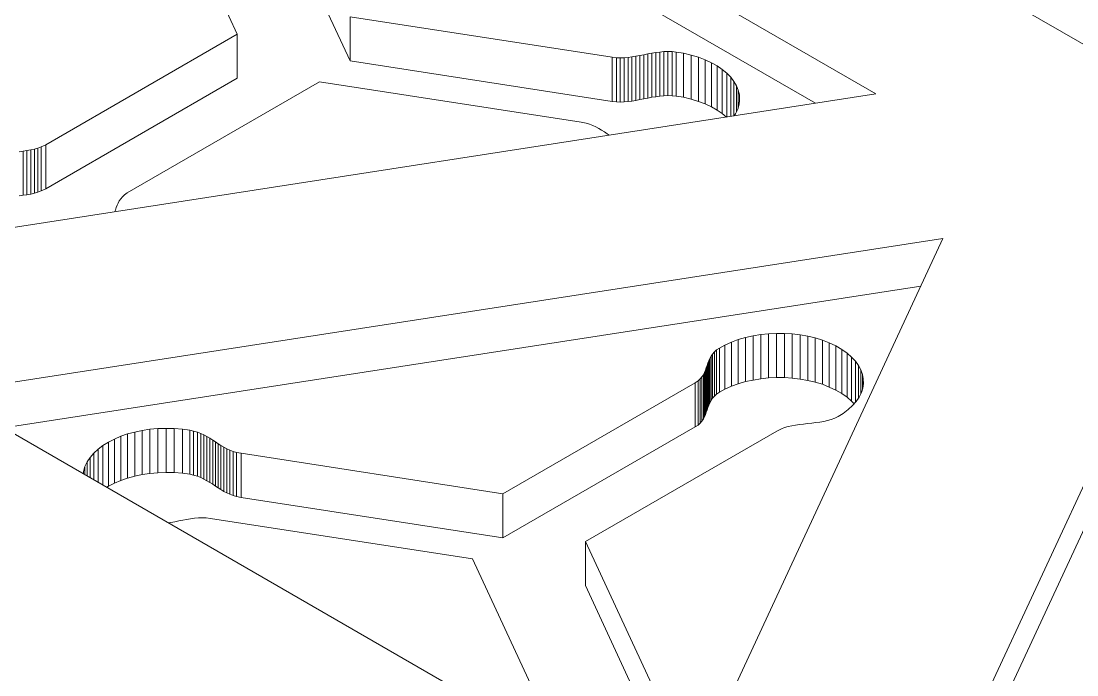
# Model space of a CAD drawing. Header units: inches. Extents: x 2.5 to 18.9, y 2.6 to 12.3.
# Drawn here: x 10.779 to 11.999, y 7.331 to 8.087 of the extents above; entities that cross this region are included whole.
import ezdxf

# ---------------------------------------------------------------- set-up
doc = ezdxf.new("R2010")
doc.units = ezdxf.units.IN
doc.header["$MEASUREMENT"] = 0

# ---------------------------------------------------------------- blocks, each defined once
blk = doc.blocks.new('A$C39963D99')
at = {"color": 0, "linetype": 'Continuous', "lineweight": 0, "extrusion": (3.33067e-16, 0.816497, 0.57735)}
for p, q in [((14.0567, -2.1097), (14.9023, -2.5979)), ((14.8326, -2.6087), (14.0567, -2.1607)), ((14.1641, -2.5288), (14.0824, -2.3526)), ((15.6783, -2.85), (14.8327, -2.3618)), ((14.2946, -2.5597), (14.2132, -2.3844)), ((14.2946, -2.5597), (14.2946, -2.5087)), ((14.2946, -2.5087), (14.5973, -2.5555)), ((13.9428, -2.6566), (14.1641, -2.5288)), ((14.1641, -2.5798), (14.1641, -2.5288)), ((14.6478, -2.55), (14.6525, -2.5494)), ((14.6525, -2.5494), (14.6572, -2.549)), ((14.6525, -2.6004), (14.6525, -2.5494)), ((14.6572, -2.549), (14.6619, -2.5488)), ((14.6572, -2.6), (14.6572, -2.549)), ((14.6619, -2.5998), (14.6619, -2.5488)), ((14.6619, -2.5488), (14.6667, -2.5489)), ((14.6667, -2.5999), (14.6667, -2.5489)), ((14.6667, -2.5489), (14.6715, -2.5494)), ((14.6715, -2.6004), (14.6715, -2.5494)), ((14.6715, -2.5494), (14.6798, -2.5508)), ((14.5973, -2.6066), (14.2946, -2.5597)), ((14.5973, -2.6066), (14.5973, -2.5555)), ((14.5973, -2.5555), (14.6023, -2.5561)), ((14.6023, -2.6071), (14.6023, -2.5561)), ((14.6023, -2.5561), (14.6068, -2.5563)), ((14.6068, -2.5563), (14.6113, -2.5561)), ((14.6068, -2.6073), (14.6068, -2.5563)), ((14.6113, -2.5561), (14.6158, -2.5557)), ((14.6113, -2.6071), (14.6113, -2.5561)), ((14.6158, -2.5557), (14.6203, -2.5551)), ((14.6158, -2.6067), (14.6158, -2.5557)), ((14.6203, -2.5551), (14.6249, -2.5544)), ((14.6203, -2.6061), (14.6203, -2.5551)), ((14.6249, -2.5544), (14.6294, -2.5535)), ((14.6249, -2.6054), (14.6249, -2.5544)), ((14.6294, -2.5535), (14.634, -2.5526)), ((14.6294, -2.6045), (14.6294, -2.5535)), ((14.634, -2.5526), (14.6386, -2.5517)), ((14.634, -2.6036), (14.634, -2.5526)), ((14.6386, -2.5517), (14.6432, -2.5508)), ((14.6386, -2.6027), (14.6386, -2.5517)), ((14.6432, -2.5508), (14.6478, -2.55)), ((14.6432, -2.6018), (14.6432, -2.5508)), ((14.6478, -2.6011), (14.6478, -2.55)), ((14.6798, -2.6018), (14.6798, -2.5508)), ((14.6798, -2.5508), (14.6887, -2.5529)), ((14.6887, -2.6039), (14.6887, -2.5529)), ((14.6887, -2.5529), (14.6971, -2.5555)), ((14.6971, -2.6065), (14.6971, -2.5555)), ((14.6971, -2.5555), (14.7049, -2.5584)), ((14.7049, -2.6095), (14.7049, -2.5584)), ((14.7049, -2.5584), (14.7122, -2.5618)), ((14.7122, -2.6128), (14.7122, -2.5618)), ((14.7122, -2.5618), (14.7187, -2.5655)), ((14.7187, -2.6166), (14.7187, -2.5655)), ((14.7187, -2.5655), (14.7247, -2.5696)), ((14.7247, -2.6206), (14.7247, -2.5696)), ((14.7247, -2.5696), (14.7299, -2.5739)), ((14.7299, -2.6246), (14.7299, -2.5739)), ((14.7299, -2.5739), (14.7344, -2.5786)), ((14.1641, -2.5798), (13.9428, -2.7076)), ((14.2594, -2.5839), (14.0371, -2.7123)), ((14.5618, -2.6307), (14.2594, -2.5839)), ((14.7344, -2.6239), (14.7344, -2.5786)), ((14.7344, -2.5786), (14.7381, -2.5834)), ((14.7381, -2.6233), (14.7381, -2.5834)), ((14.7381, -2.5834), (14.741, -2.5884)), ((14.9023, -2.5979), (13.7472, -2.7766)), ((14.741, -2.6186), (14.741, -2.5884)), ((14.741, -2.5884), (14.7431, -2.5936)), ((14.7431, -2.6132), (14.7431, -2.5936)), ((14.7431, -2.5936), (14.7444, -2.5989)), ((14.6023, -2.6071), (14.5973, -2.6066)), ((14.6068, -2.6073), (14.6023, -2.6071)), ((14.6113, -2.6071), (14.6068, -2.6073)), ((14.6158, -2.6067), (14.6113, -2.6071)), ((14.6203, -2.6061), (14.6158, -2.6067)), ((14.6249, -2.6054), (14.6203, -2.6061)), ((14.6294, -2.6045), (14.6249, -2.6054)), ((14.634, -2.6036), (14.6294, -2.6045)), ((14.6386, -2.6027), (14.634, -2.6036)), ((14.6432, -2.6018), (14.6386, -2.6027)), ((14.6478, -2.6011), (14.6432, -2.6018)), ((14.6525, -2.6004), (14.6478, -2.6011)), ((14.6572, -2.6), (14.6525, -2.6004)), ((14.6619, -2.5998), (14.6572, -2.6)), ((14.6667, -2.5999), (14.6619, -2.5998)), ((14.6715, -2.6004), (14.6667, -2.5999)), ((14.6798, -2.6018), (14.6715, -2.6004)), ((14.6887, -2.6039), (14.6798, -2.6018)), ((14.6971, -2.6065), (14.6887, -2.6039)), ((14.7049, -2.6095), (14.6971, -2.6065)), ((14.7122, -2.6128), (14.7049, -2.6095)), ((14.7441, -2.6098), (14.7425, -2.6154)), ((14.7447, -2.6044), (14.7441, -2.6098)), ((14.7444, -2.6074), (14.7444, -2.5989)), ((14.7444, -2.5989), (14.7447, -2.6044)), ((14.7187, -2.6166), (14.7122, -2.6128)), ((14.7247, -2.6206), (14.7187, -2.6166)), ((14.7295, -2.6247), (14.7247, -2.6206)), ((14.74, -2.6208), (14.7384, -2.6233)), ((14.7425, -2.6154), (14.74, -2.6208)), ((14.5673, -2.6318), (14.5618, -2.6307)), ((14.5713, -2.6329), (14.5673, -2.6318)), ((14.5751, -2.6344), (14.5713, -2.6329)), ((14.5786, -2.636), (14.5751, -2.6344)), ((14.582, -2.6378), (14.5786, -2.636)), ((14.5853, -2.6398), (14.582, -2.6378)), ((14.5885, -2.6418), (14.5853, -2.6398)), ((14.5916, -2.6439), (14.5885, -2.6418)), ((14.5941, -2.6456), (14.5916, -2.6439)), ((13.9339, -2.6605), (13.9376, -2.6591)), ((13.9376, -2.6591), (13.9428, -2.6566)), ((13.9376, -2.7101), (13.9376, -2.6591)), ((13.9428, -2.7076), (13.9428, -2.6566)), ((13.912, -2.6647), (13.9166, -2.6641)), ((13.9166, -2.6641), (13.9212, -2.6634)), ((13.9166, -2.7151), (13.9166, -2.6641)), ((13.9212, -2.6634), (13.9256, -2.6627)), ((13.9212, -2.7145), (13.9212, -2.6634)), ((13.9256, -2.6627), (13.9299, -2.6617)), ((13.9256, -2.7137), (13.9256, -2.6627)), ((13.9299, -2.6617), (13.9339, -2.6605)), ((13.9299, -2.7127), (13.9299, -2.6617)), ((13.9339, -2.7116), (13.9339, -2.6605)), ((13.9428, -2.7076), (13.9376, -2.7101)), ((13.9166, -2.7151), (13.912, -2.7157)), ((13.9212, -2.7145), (13.9166, -2.7151)), ((13.9256, -2.7137), (13.9212, -2.7145)), ((13.9299, -2.7127), (13.9256, -2.7137)), ((13.9339, -2.7116), (13.9299, -2.7127)), ((13.9376, -2.7101), (13.9339, -2.7116)), ((14.0295, -2.7191), (14.0278, -2.7215)), ((14.0315, -2.7167), (14.0295, -2.7191)), ((14.0339, -2.7145), (14.0315, -2.7167)), ((14.0371, -2.7123), (14.0339, -2.7145)), ((14.0234, -2.7322), (14.0228, -2.734)), ((14.0244, -2.7294), (14.0234, -2.7322)), ((14.0254, -2.7267), (14.0244, -2.7294)), ((14.0265, -2.7241), (14.0254, -2.7267)), ((14.0278, -2.7215), (14.0265, -2.7241)), ((13.8246, -2.9438), (14.9797, -2.7651)), ((14.9797, -2.7651), (14.6702, -3.432)), ((14.9478, -3.4698), (15.2573, -2.8029)), ((14.9542, -2.8201), (13.8943, -2.9841)), ((15.2573, -2.8539), (14.9733, -3.4658)), ((14.7516, -2.8796), (14.7602, -2.8777)), ((14.7602, -2.8777), (14.7691, -2.8762)), ((14.7602, -2.9287), (14.7602, -2.8777)), ((14.7691, -2.8762), (14.7782, -2.8753)), ((14.7691, -2.9273), (14.7691, -2.8762)), ((14.7782, -2.8753), (14.7873, -2.8749)), ((14.7782, -2.9263), (14.7782, -2.8753)), ((14.7873, -2.9259), (14.7873, -2.8749)), ((14.7873, -2.8749), (14.7965, -2.8749)), ((14.7965, -2.926), (14.7965, -2.8749)), ((14.7965, -2.8749), (14.8056, -2.8755)), ((14.8056, -2.9265), (14.8056, -2.8755)), ((14.8056, -2.8755), (14.8146, -2.8765)), ((14.8146, -2.9276), (14.8146, -2.8765)), ((14.8146, -2.8765), (14.8235, -2.8781)), ((14.8235, -2.9291), (14.8235, -2.8781)), ((14.8235, -2.8781), (14.8321, -2.8801)), ((14.7213, -2.8918), (14.7275, -2.8884)), ((14.7275, -2.8884), (14.7352, -2.8849)), ((14.7275, -2.9394), (14.7275, -2.8884)), ((14.7352, -2.8849), (14.7432, -2.882)), ((14.7352, -2.936), (14.7352, -2.8849)), ((14.7432, -2.882), (14.7516, -2.8796)), ((14.7432, -2.933), (14.7432, -2.882)), ((14.7516, -2.9306), (14.7516, -2.8796)), ((14.8321, -2.9312), (14.8321, -2.8801)), ((14.8321, -2.8801), (14.8404, -2.8827)), ((14.8404, -2.9337), (14.8404, -2.8827)), ((14.8404, -2.8827), (14.8483, -2.8857)), ((14.8483, -2.9368), (14.8483, -2.8857)), ((14.8483, -2.8857), (14.8558, -2.8893)), ((14.8558, -2.9403), (14.8558, -2.8893)), ((14.8558, -2.8893), (14.8628, -2.8933)), ((14.7103, -2.9039), (14.7117, -2.9013)), ((14.7117, -2.9013), (14.7135, -2.8987)), ((14.7117, -2.9523), (14.7117, -2.9013)), ((14.7135, -2.8987), (14.7156, -2.8963)), ((14.7135, -2.9498), (14.7135, -2.8987)), ((14.7156, -2.8963), (14.7182, -2.894)), ((14.7156, -2.9473), (14.7156, -2.8963)), ((14.7182, -2.894), (14.7213, -2.8918)), ((14.7182, -2.945), (14.7182, -2.894)), ((14.7213, -2.9428), (14.7213, -2.8918)), ((14.8628, -2.9443), (14.8628, -2.8933)), ((14.8628, -2.8933), (14.8689, -2.8976)), ((14.8689, -2.9486), (14.8689, -2.8976)), ((14.8689, -2.8976), (14.8742, -2.9022)), ((14.8742, -2.9532), (14.8742, -2.9022)), ((14.8742, -2.9022), (14.8786, -2.907)), ((14.7053, -2.9175), (14.7062, -2.9148)), ((14.7062, -2.9148), (14.7072, -2.9121)), ((14.7062, -2.9658), (14.7062, -2.9148)), ((14.7072, -2.9121), (14.7081, -2.9093)), ((14.7072, -2.9631), (14.7072, -2.9121)), ((14.7081, -2.9093), (14.7091, -2.9066)), ((14.7081, -2.9604), (14.7081, -2.9093)), ((14.7091, -2.9066), (14.7103, -2.9039)), ((14.7091, -2.9577), (14.7091, -2.9066)), ((14.7103, -2.955), (14.7103, -2.9039)), ((14.8786, -2.9546), (14.8786, -2.907)), ((14.8786, -2.907), (14.8821, -2.912)), ((14.8821, -2.9496), (14.8821, -2.912)), ((14.8821, -2.912), (14.8848, -2.9171)), ((14.6967, -2.9297), (14.6991, -2.9275)), ((14.6991, -2.9275), (14.7011, -2.9252)), ((14.6991, -2.9786), (14.6991, -2.9275)), ((14.7011, -2.9252), (14.7028, -2.9227)), ((14.7011, -2.9762), (14.7011, -2.9252)), ((14.7028, -2.9227), (14.7041, -2.9201)), ((14.7028, -2.9737), (14.7028, -2.9227)), ((14.7041, -2.9201), (14.7053, -2.9175)), ((14.7041, -2.9712), (14.7041, -2.9201)), ((14.7053, -2.9685), (14.7053, -2.9175)), ((14.7691, -2.9273), (14.7602, -2.9287)), ((14.7782, -2.9263), (14.7691, -2.9273)), ((14.7873, -2.9259), (14.7782, -2.9263)), ((14.7965, -2.926), (14.7873, -2.9259)), ((14.8056, -2.9265), (14.7965, -2.926)), ((14.8146, -2.9276), (14.8056, -2.9265)), ((14.8235, -2.9291), (14.8146, -2.9276)), ((14.8848, -2.9445), (14.8848, -2.9171)), ((14.8848, -2.9171), (14.8866, -2.9223)), ((14.8866, -2.9392), (14.8866, -2.9223)), ((14.8866, -2.9223), (14.8876, -2.9275)), ((14.8876, -2.9336), (14.8876, -2.9275)), ((14.8876, -2.9275), (14.8877, -2.9328)), ((14.4712, -3.0603), (14.6935, -2.9319)), ((14.6935, -2.9319), (14.6967, -2.9297)), ((14.6935, -2.9829), (14.6935, -2.9319)), ((14.6967, -2.9808), (14.6967, -2.9297)), ((14.7275, -2.9394), (14.7213, -2.9428)), ((14.7352, -2.936), (14.7275, -2.9394)), ((14.7432, -2.933), (14.7352, -2.936)), ((14.7516, -2.9306), (14.7432, -2.933)), ((14.7602, -2.9287), (14.7516, -2.9306)), ((14.8321, -2.9312), (14.8235, -2.9291)), ((14.8404, -2.9337), (14.8321, -2.9312)), ((14.8483, -2.9368), (14.8404, -2.9337)), ((14.8558, -2.9403), (14.8483, -2.9368)), ((14.8628, -2.9443), (14.8558, -2.9403)), ((14.887, -2.9381), (14.8854, -2.9433)), ((14.8877, -2.9328), (14.887, -2.9381)), ((14.6702, -3.432), (13.8246, -2.9438)), ((14.7117, -2.9523), (14.7103, -2.955)), ((14.7135, -2.9498), (14.7117, -2.9523)), ((14.7156, -2.9473), (14.7135, -2.9498)), ((14.7182, -2.945), (14.7156, -2.9473)), ((14.7213, -2.9428), (14.7182, -2.945)), ((14.8689, -2.9486), (14.8628, -2.9443)), ((14.8742, -2.9532), (14.8689, -2.9486)), ((14.8829, -2.9485), (14.8795, -2.9535)), ((14.8854, -2.9433), (14.8829, -2.9485)), ((14.7072, -2.9631), (14.7062, -2.9658)), ((14.7081, -2.9604), (14.7072, -2.9631)), ((14.7091, -2.9577), (14.7081, -2.9604)), ((14.7103, -2.955), (14.7091, -2.9577)), ((14.8703, -2.963), (14.8644, -2.9674)), ((14.8753, -2.9583), (14.8703, -2.963)), ((14.8771, -2.9564), (14.8742, -2.9532)), ((14.8795, -2.9535), (14.8753, -2.9583)), ((14.7011, -2.9762), (14.6991, -2.9786)), ((14.7028, -2.9737), (14.7011, -2.9762)), ((14.7041, -2.9712), (14.7028, -2.9737)), ((14.7053, -2.9685), (14.7041, -2.9712)), ((14.7062, -2.9658), (14.7053, -2.9685)), ((14.842, -2.9765), (14.8374, -2.9773)), ((14.8464, -2.9755), (14.842, -2.9765)), ((14.8507, -2.9743), (14.8464, -2.9755)), ((14.8547, -2.9728), (14.8507, -2.9743)), ((14.8585, -2.971), (14.8547, -2.9728)), ((14.8644, -2.9674), (14.8585, -2.971)), ((14.0375, -2.9911), (14.0458, -2.9889)), ((14.0458, -2.9889), (14.0544, -2.9871)), ((14.0458, -3.0399), (14.0458, -2.9889)), ((14.0544, -2.9871), (14.0633, -2.9857)), ((14.0544, -3.0381), (14.0544, -2.9871)), ((14.0633, -2.9857), (14.0725, -2.9849)), ((14.0633, -3.0368), (14.0633, -2.9857)), ((14.0725, -2.9849), (14.0819, -2.9846)), ((14.0725, -3.0359), (14.0725, -2.9849)), ((14.0819, -3.0356), (14.0819, -2.9846)), ((14.0819, -2.9846), (14.0913, -2.9848)), ((14.0913, -3.0358), (14.0913, -2.9848)), ((14.0913, -2.9848), (14.1009, -2.9856)), ((14.1009, -3.0366), (14.1009, -2.9856)), ((14.1009, -2.9856), (14.1093, -2.9867)), ((14.1093, -3.0377), (14.1093, -2.9867)), ((14.1093, -2.9867), (14.1138, -2.9877)), ((14.1138, -3.0387), (14.1138, -2.9877)), ((14.1138, -2.9877), (14.1181, -2.989)), ((14.1181, -3.04), (14.1181, -2.989)), ((14.1181, -2.989), (14.122, -2.9905)), ((14.6935, -2.9829), (14.4712, -3.1113)), ((14.7878, -2.9877), (14.5665, -3.1155)), ((14.6967, -2.9808), (14.6935, -2.9829)), ((14.6991, -2.9786), (14.6967, -2.9808)), ((14.793, -2.9851), (14.7878, -2.9877)), ((14.7967, -2.9837), (14.793, -2.9851)), ((14.8008, -2.9825), (14.7967, -2.9837)), ((14.805, -2.9816), (14.8008, -2.9825)), ((14.8094, -2.9808), (14.805, -2.9816)), ((14.814, -2.9802), (14.8094, -2.9808)), ((14.8186, -2.9796), (14.814, -2.9802)), ((14.8233, -2.9791), (14.8186, -2.9796)), ((14.8281, -2.9785), (14.8233, -2.9791)), ((14.8328, -2.9779), (14.8281, -2.9785)), ((14.8374, -2.9773), (14.8328, -2.9779)), ((14.009, -3.0044), (14.0153, -3.0005)), ((14.0153, -3.0005), (14.0222, -2.997)), ((14.0153, -3.0515), (14.0153, -3.0005)), ((14.0222, -2.997), (14.0296, -2.9938)), ((14.0222, -3.048), (14.0222, -2.997)), ((14.0296, -2.9938), (14.0375, -2.9911)), ((14.0296, -3.0449), (14.0296, -2.9938)), ((14.0375, -3.0422), (14.0375, -2.9911)), ((14.122, -3.0415), (14.122, -2.9905)), ((14.122, -2.9905), (14.1257, -2.9922)), ((14.1257, -3.0433), (14.1257, -2.9922)), ((14.1257, -2.9922), (14.1292, -2.9941)), ((14.1292, -3.0452), (14.1292, -2.9941)), ((14.1292, -2.9941), (14.1326, -2.9961)), ((14.1326, -3.0472), (14.1326, -2.9961)), ((14.1326, -2.9961), (14.1358, -2.9982)), ((14.1358, -3.0492), (14.1358, -2.9982)), ((14.1358, -2.9982), (14.139, -3.0003)), ((14.139, -3.0513), (14.139, -3.0003)), ((14.139, -3.0003), (14.1421, -3.0024)), ((13.9941, -3.0182), (13.9983, -3.0132)), ((13.9983, -3.0132), (14.0033, -3.0086)), ((13.9983, -3.0441), (13.9983, -3.0132)), ((14.0033, -3.0086), (14.009, -3.0044)), ((14.0033, -3.047), (14.0033, -3.0086)), ((14.009, -3.0503), (14.009, -3.0044)), ((14.1421, -3.0534), (14.1421, -3.0024)), ((14.1421, -3.0024), (14.1453, -3.0045)), ((14.1453, -3.0555), (14.1453, -3.0045)), ((14.1453, -3.0045), (14.1486, -3.0064)), ((14.1486, -3.0575), (14.1486, -3.0064)), ((14.1486, -3.0064), (14.152, -3.0082)), ((14.152, -3.0593), (14.152, -3.0082)), ((14.152, -3.0082), (14.1555, -3.0099)), ((14.1555, -3.0609), (14.1555, -3.0099)), ((14.1555, -3.0099), (14.1593, -3.0113)), ((14.1593, -3.0623), (14.1593, -3.0113)), ((14.1593, -3.0113), (14.1633, -3.0125)), ((14.1633, -3.0635), (14.1633, -3.0125)), ((14.1633, -3.0125), (14.1688, -3.0135)), ((14.1688, -3.0646), (14.1688, -3.0135)), ((14.1688, -3.0135), (14.4712, -3.0603)), ((13.9881, -3.0289), (13.9906, -3.0234)), ((13.9906, -3.0234), (13.9941, -3.0182)), ((13.9906, -3.0397), (13.9906, -3.0234)), ((13.9941, -3.0417), (13.9941, -3.0182)), ((13.9862, -3.0371), (13.9865, -3.0344)), ((13.9865, -3.0344), (13.9881, -3.0289)), ((13.9865, -3.0373), (13.9865, -3.0344)), ((13.9881, -3.0382), (13.9881, -3.0289)), ((14.0633, -3.0368), (14.0544, -3.0381)), ((14.0725, -3.0359), (14.0633, -3.0368)), ((14.0819, -3.0356), (14.0725, -3.0359)), ((14.0913, -3.0358), (14.0819, -3.0356)), ((14.1009, -3.0366), (14.0913, -3.0358)), ((14.1093, -3.0377), (14.1009, -3.0366)), ((14.1138, -3.0387), (14.1093, -3.0377)), ((14.0222, -3.048), (14.0153, -3.0515)), ((14.0296, -3.0449), (14.0222, -3.048)), ((14.0375, -3.0422), (14.0296, -3.0449)), ((14.0458, -3.0399), (14.0375, -3.0422)), ((14.0544, -3.0381), (14.0458, -3.0399)), ((14.1181, -3.04), (14.1138, -3.0387)), ((14.122, -3.0415), (14.1181, -3.04)), ((14.1257, -3.0433), (14.122, -3.0415)), ((14.1292, -3.0452), (14.1257, -3.0433)), ((14.1326, -3.0472), (14.1292, -3.0452)), ((14.1358, -3.0492), (14.1326, -3.0472)), ((14.139, -3.0513), (14.1358, -3.0492)), ((14.0153, -3.0515), (14.0133, -3.0527)), ((14.1421, -3.0534), (14.139, -3.0513)), ((14.1453, -3.0555), (14.1421, -3.0534)), ((14.1486, -3.0575), (14.1453, -3.0555)), ((14.152, -3.0593), (14.1486, -3.0575)), ((14.1555, -3.0609), (14.152, -3.0593)), ((14.1593, -3.0623), (14.1555, -3.0609)), ((14.1633, -3.0635), (14.1593, -3.0623)), ((14.4712, -3.1113), (14.4712, -3.0603)), ((14.1688, -3.0646), (14.1633, -3.0635)), ((14.4712, -3.1113), (14.1688, -3.0646)), ((14.0874, -3.0934), (14.0846, -3.0939)), ((14.092, -3.0926), (14.0874, -3.0934)), ((14.0966, -3.0917), (14.092, -3.0926)), ((14.1012, -3.0908), (14.0966, -3.0917)), ((14.1057, -3.0899), (14.1012, -3.0908)), ((14.1103, -3.0891), (14.1057, -3.0899)), ((14.1148, -3.0885), (14.1103, -3.0891)), ((14.1193, -3.0881), (14.1148, -3.0885)), ((14.1238, -3.088), (14.1193, -3.0881)), ((14.1283, -3.0881), (14.1238, -3.088)), ((14.1333, -3.0887), (14.1283, -3.0881)), ((14.436, -3.1356), (14.1333, -3.0887)), ((14.5665, -3.1665), (14.5665, -3.1155)), ((14.5665, -3.1155), (14.6482, -3.2916)), ((14.5174, -3.3109), (14.436, -3.1356)), ((14.6482, -3.3426), (14.5665, -3.1665))]:
    blk.add_line(p, q, dxfattribs=at)

msp = doc.modelspace()

# ---------------------------------------------------------------- block references
msp.add_blockref('A$C39963D99', (-3.1356, 10.6011))

doc.saveas('drawing.dxf')
